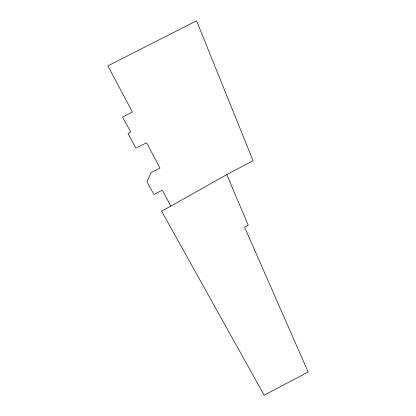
<?xml version="1.0" encoding="UTF-8"?>
<svg xmlns="http://www.w3.org/2000/svg" width="416" height="416" viewBox="0 0 416 416"><rect width="100%" height="100%" fill="white"/><g stroke="black" fill="none" stroke-linecap="round" stroke-linejoin="round"><path stroke-width="0.62" d="M170.851 206.128L226.803 174.6L253.063 160.727L196.555 20.8L107.853 65.884L132.402 112.029L122.548 117.13L130.733 131.997L127.988 133.411L135.855 148.075L146.624 142.787L159.994 168.085L151.122 172.624L146.9 181.745L153.946 194.511L162.25 190.148L170.851 206.128L161.569 211.115L264.15 395.2L308.147 372.018L244.556 227.131L248.227 225.212L226.803 174.6"/></g></svg>
